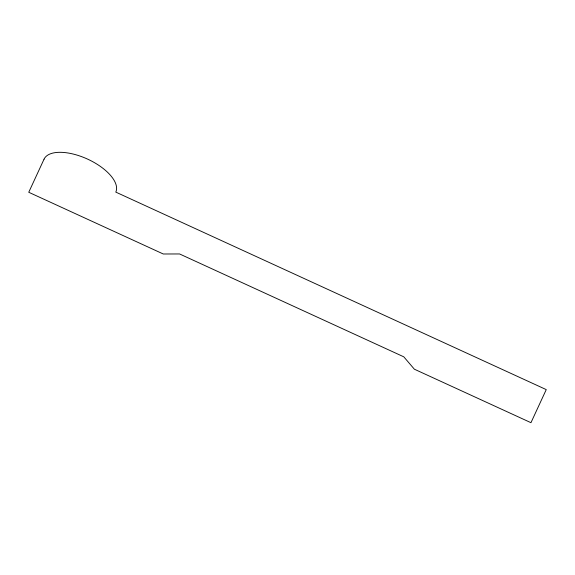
<?xml version="1.0" encoding="UTF-8"?>
<svg xmlns="http://www.w3.org/2000/svg" width="575" height="575" viewBox="0 0 575 575"><rect width="100%" height="100%" fill="white"/><g stroke="black" fill="none" stroke-linecap="round" stroke-linejoin="round"><path stroke-width="0.86" d="M44.045 159.189L28.75 192.273L163.271 253.992L179.587 253.956L403.787 356.823L414.367 369.2L530.955 422.69L546.25 389.606L115.791 192.107A39.467 18.22 24.6 0 0 87.565 159.103A39.467 18.22 24.6 0 0 44.045 159.189"/></g></svg>
